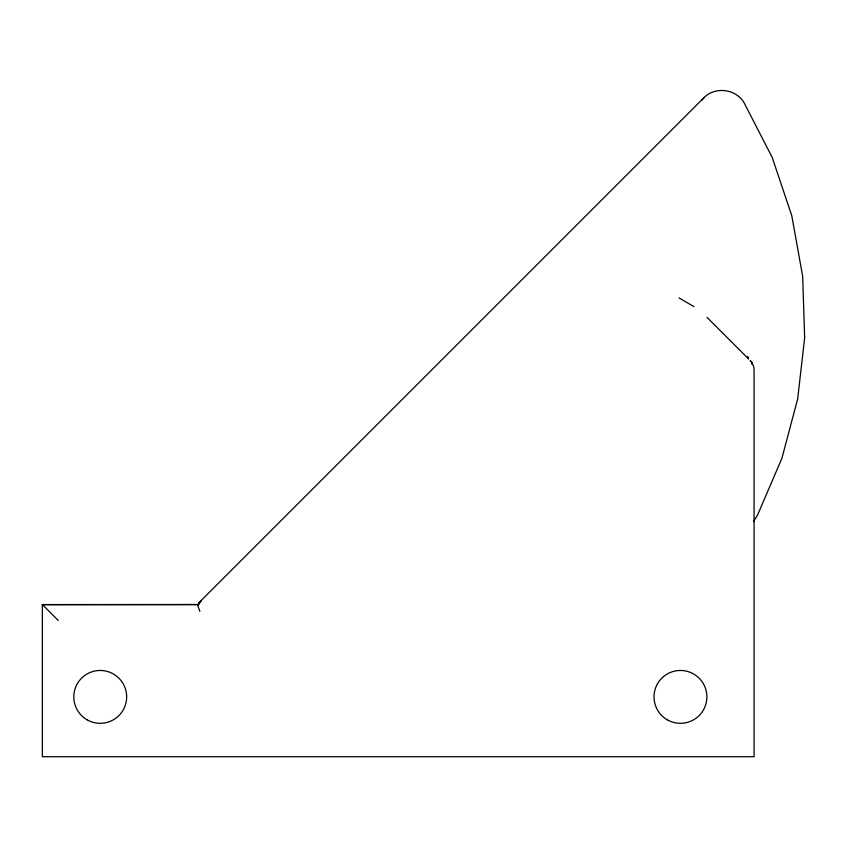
<?xml version="1.0" encoding="UTF-8"?>
<svg xmlns="http://www.w3.org/2000/svg" width="847" height="847" viewBox="0 0 847 847"><rect width="100%" height="100%" fill="white"/><g stroke="black" fill="none" stroke-linecap="round" stroke-linejoin="round"><path stroke-width="1.27" d="M197.902 605.351L198.23 604.557L42.35 604.557L42.35 756.71L754.084 756.71L754.084 369.79L753.65 366.444L751.543 362.304L752.327 364.274L751.892 362.929L752.358 363.342M753.491 521.614L757.61 514.923L781.866 458.428L797.662 398.979L804.65 337.858L802.681 276.366L791.797 215.816L772.242 157.51L744.047 102.688C736.138 89.221 716.128 86.299 704.704 96.929L200.855 600.788M198.738 603.932L200.803 600.83L197.722 605.467L200.803 600.83L198.06 604.97M702.121 99.988L704.153 97.479M42.477 604.684L197.362 604.557L199.903 611.375M679.082 297.985L693.937 306.572M707.044 317.403L747.499 357.858M42.35 604.557L58.274 620.48M748.6 358.641L747.573 356.545L748.409 358.948M200.803 600.83L198.759 603.36L200.813 600.819M750.304 360.663L751.183 361.701L750.304 360.663M87.008 719.781A26.437 26.437 0 0 0 126.658 696.89A26.437 26.437 0 0 0 87.008 674A26.437 26.437 0 0 0 87.008 719.781M667.224 719.781A26.437 26.437 0 0 0 706.874 696.89A26.437 26.437 0 0 0 667.224 674A26.437 26.437 0 0 0 667.224 719.781"/></g></svg>
